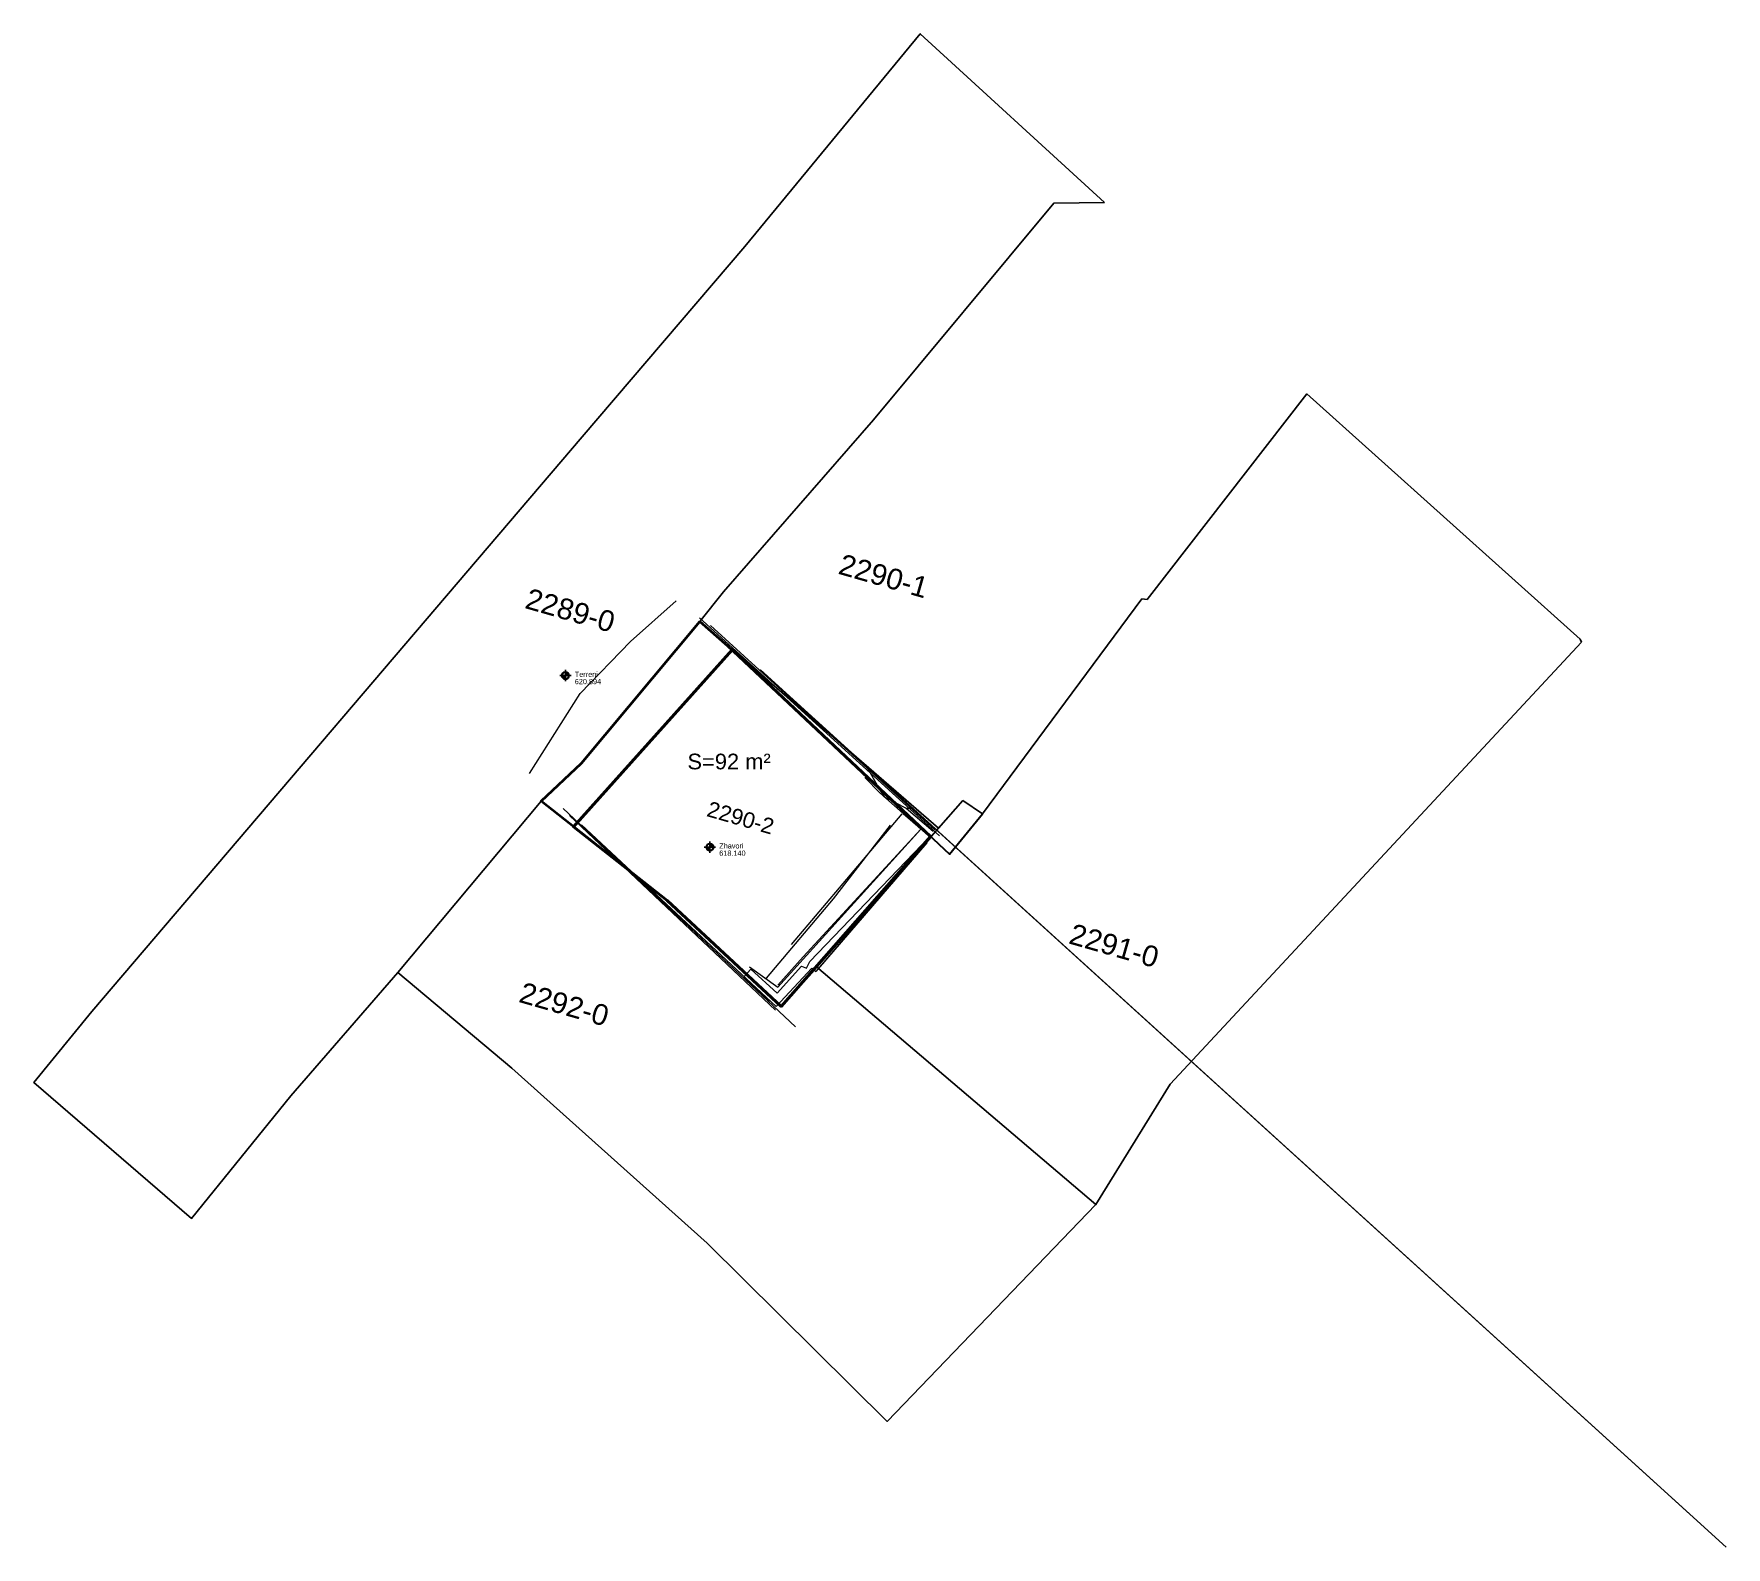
# Model space of a CAD drawing. Header units: metres. Extents: x 7512512.6 to 7512577.4, y 4692056.4 to 4692114.4.
import ezdxf

# ---------------------------------------------------------------- set-up
doc = ezdxf.new("R2010")
doc.units = ezdxf.units.M
for name, color, linetype, lineweight in [('0_Pen_No__20', 1, 'Continuous', 0), ('bodrumi', 170, 'Continuous', 0), ('burimi', 5, 'Continuous', 0), ('burimi mod', 6, 'Continuous', 0), ('germimi vija', 64, 'Continuous', 0), ('objekt', 33, 'Continuous', 0), ('perdhesa', 1, 'Continuous', 0), ('pilotat', 4, 'Continuous', 0), ('trau pilotit', 204, 'Continuous', 0)]:
    doc.layers.add(name, color=color, linetype=linetype, lineweight=lineweight)
doc.layers.add('betoni', color=7, linetype='Continuous', lineweight=0, true_color=0x4d4d4d)
for name, color, linetype in [('Nr Parceles Baze', 7, 'Continuous'), ('parcela', 7, 'Continuous'), ('parcela baze', 7, 'Continuous'), ('Pikat', 7, 'Continuous')]:
    doc.layers.add(name, color=color, linetype=linetype)
doc.styles.get("Standard").update_dxf_attribs({"font": 'arial.ttf'})

msp = doc.modelspace()

# ---------------------------------------------------------------- hatches: boundary and pattern name
at = {"layer": 'Nr Parceles Baze'}
h = msp.add_hatch(color=256, dxfattribs=at)
h.dxf.hatch_style = 1
h.paths.add_polyline_path([(7512532.977, 4692089.896), (7512532.977, 4692089.769), (7512533.104, 4692089.769, 0.414214)])
h.paths.add_polyline_path([(7512532.977, 4692089.769), (7512532.85, 4692089.769, 0.414214), (7512532.977, 4692089.642)])
h = msp.add_hatch(color=256, dxfattribs=at)
h.dxf.hatch_style = 1
h.paths.add_polyline_path([(7512538.511, 4692083.32), (7512538.511, 4692083.193), (7512538.638, 4692083.193, 0.414214)])
h.paths.add_polyline_path([(7512538.511, 4692083.193), (7512538.384, 4692083.193, 0.414214), (7512538.511, 4692083.066)])

# ---------------------------------------------------------------- linework, layer by layer
at = {"layer": '0_Pen_No__20', "lineweight": 40, "flags": 128}
msp.add_lwpolyline([(7512538.122, 4692091.836), (7512539.19, 4692090.911), (7512546.978, 4692083.586), (7512542.592, 4692078.606), (7512541.242, 4692077.086), (7512536.872, 4692081.146), (7512532.042, 4692084.956), (7512533.592, 4692086.406)], close=True, dxfattribs=at)
at = {"layer": 'betoni', "flags": 128}
for points, elevation in [([(7512546.032, 4692084.682), (7512547.06, 4692083.804)], 622.155), ([(7512541.637, 4692079.46), (7512545.883, 4692084.464)], 621.596), ([(7512546.591, 4692083.88), (7512542.088, 4692078.993)], 622.044), ([(7512545.914, 4692084.477), (7512546.942, 4692083.599)], 622.048), ([(7512542.336, 4692078.814), (7512546.942, 4692083.599)], 622.204), ([(7512542.088, 4692078.993), (7512541.117, 4692077.906)], 622.217), ([(7512542.208, 4692078.556), (7512542.336, 4692078.814)], 622.189), ([(7512540.084, 4692078.518), (7512539.806, 4692078.217)], 622.141), ([(7512540.807, 4692077.294), (7512539.806, 4692078.217)], 622.189), ([(7512541.085, 4692077.595), (7512540.084, 4692078.518)], 622.189), ([(7512541.085, 4692077.595), (7512542.021, 4692078.628), (7512542.208, 4692078.556)], 622.189)]:
    msp.add_lwpolyline(points, dxfattribs=dict(at, elevation=elevation))
at = {"layer": 'bodrumi', "flags": 128}
for points, elevation in [([(7512540.444, 4692089.994), (7512577.445, 4692056.364)], 620.409), ([(7512545.215, 4692085.112), (7512544.979, 4692085.471), (7512544.516, 4692086.293)], 619.891), ([(7512541.788, 4692076.304), (7512532.894, 4692084.676)], 620.175), ([(7512545.215, 4692085.112), (7512546.032, 4692084.682), (7512546.288, 4692084.682)], 619.891)]:
    msp.add_lwpolyline(points, dxfattribs=dict(at, elevation=elevation))
at = {"layer": 'burimi', "lineweight": 50, "flags": 128}
msp.add_lwpolyline([(7512541.242, 4692077.086), (7512536.872, 4692081.146), (7512533.284, 4692083.977), (7512539.364, 4692090.761), (7512546.966, 4692083.597)], close=True, dxfattribs=at)
at = {"layer": 'burimi', "elevation": 620.41, "flags": 128}
msp.add_lwpolyline([(7512540.443, 4692089.995), (7512577.443, 4692056.365)], dxfattribs=at)
at = {"layer": 'burimi mod', "lineweight": 30, "flags": 128}
msp.add_lwpolyline([(7512539.19, 4692090.911), (7512547.688, 4692082.918), (7512548.952, 4692084.476)], dxfattribs=at)
at = {"layer": 'germimi vija', "elevation": 621.098, "flags": 128}
msp.add_lwpolyline([(7512531.606, 4692086.018), (7512533.537, 4692089.085), (7512535.468, 4692091.081), (7512537.214, 4692092.633)], dxfattribs=at)
at = {"layer": 'Nr Parceles Baze', "flags": 128}
for points in [[(7512533.195, 4692089.769), (7512532.758, 4692089.769)], [(7512532.977, 4692089.551), (7512532.977, 4692089.987)], [(7512538.511, 4692082.975), (7512538.511, 4692083.411)], [(7512538.729, 4692083.193), (7512538.293, 4692083.193)]]:
    msp.add_lwpolyline(points, dxfattribs=at)
at = {"layer": 'Nr Parceles Baze'}
for centre, radius in [((7512532.977, 4692089.769), 0.144), ((7512532.977, 4692089.769), 0.127), ((7512538.511, 4692083.193), 0.144), ((7512538.511, 4692083.193), 0.127)]:
    msp.add_circle(centre, radius, dxfattribs=at)
at = {"layer": 'objekt', "flags": 128}
for points, elevation in [([(7512547.31, 4692083.633), (7512538.113, 4692091.984)], 623.706), ([(7512541.027, 4692076.942), (7512533.13, 4692084.402)], 628.784), ([(7512546.827, 4692083.364), (7512542.663, 4692078.534)], 624.119)]:
    msp.add_lwpolyline(points, dxfattribs=dict(at, elevation=elevation))
at = {"layer": 'parcela', "flags": 128}
for points in [[(7512553.633, 4692107.904), (7512551.683, 4692107.874), (7512544.782, 4692099.565), (7512539.032, 4692092.976), (7512538.122, 4692091.836), (7512533.592, 4692086.406), (7512532.042, 4692084.956), (7512526.552, 4692078.387), (7512522.461, 4692073.657), (7512518.651, 4692068.967), (7512512.611, 4692074.168), (7512514.832, 4692076.897), (7512533.622, 4692098.916), (7512539.853, 4692106.215), (7512546.573, 4692114.364), (7512553.633, 4692107.904)], [(7512571.902, 4692091.054), (7512556.141, 4692074.106), (7512553.301, 4692069.496), (7512542.592, 4692078.606), (7512548.202, 4692084.976), (7512548.952, 4692084.476), (7512555.062, 4692092.705), (7512555.262, 4692092.685), (7512561.382, 4692100.564), (7512571.852, 4692091.164), (7512571.902, 4692091.054)], [(7512553.301, 4692069.496), (7512545.301, 4692061.187), (7512538.411, 4692068.017), (7512530.921, 4692074.717), (7512526.552, 4692078.387), (7512532.042, 4692084.956), (7512536.872, 4692081.146), (7512541.242, 4692077.086), (7512542.592, 4692078.606), (7512553.301, 4692069.496)]]:
    msp.add_lwpolyline(points, dxfattribs=at)
at = {"layer": 'parcela baze', "flags": 128}
msp.add_lwpolyline([(7512548.202, 4692084.976), (7512542.592, 4692078.606), (7512541.242, 4692077.086), (7512536.872, 4692081.146), (7512532.042, 4692084.956), (7512533.592, 4692086.406), (7512538.122, 4692091.836), (7512547.27, 4692083.92), (7512548.202, 4692084.976)], dxfattribs=at)
at = {"layer": 'perdhesa', "flags": 128}
for points, elevation in [([(7512538.54, 4692091.682), (7512547.133, 4692083.859)], 624.09), ([(7512533.593, 4692084.053), (7512541.05, 4692077.088)], 623.06), ([(7512546.779, 4692083.376), (7512542.566, 4692078.432)], 623.741), ([(7512542.421, 4692078.556), (7512541.05, 4692077.088)], 623.557), ([(7512542.421, 4692078.556), (7512542.566, 4692078.432)], 623.557)]:
    msp.add_lwpolyline(points, dxfattribs=dict(at, elevation=elevation))
at = {"layer": 'pilotat', "elevation": 620.096, "flags": 128}
msp.add_lwpolyline([(7512540.681, 4692078.17), (7512543.249, 4692081.215), (7512545.436, 4692084.039)], dxfattribs=at)
at = {"layer": 'trau pilotit', "flags": 128}
for points, elevation in [([(7512544.446, 4692085.866), (7512545.027, 4692085.281), (7512546.591, 4692083.88)], 621.875), ([(7512540.026, 4692078.607), (7512541.115, 4692077.829), (7512546.591, 4692083.88)], 621.792)]:
    msp.add_lwpolyline(points, dxfattribs=dict(at, elevation=elevation))

# ---------------------------------------------------------------- texts
at = {"layer": 'Nr Parceles Baze'}
for s, height, p in [('2290-1', 0.8, (7512543.387, 4692093.68)), ('2289-0', 0.8, (7512531.381, 4692092.364)), ('2290-2', 0.6, (7512538.352, 4692084.39)), ('2291-0', 0.8, (7512552.218, 4692079.513)), ('2292-0', 0.8, (7512531.149, 4692077.268))]:
    msp.add_text(s, height=height, rotation=344.03898, dxfattribs=at).set_placement(p)
for s, p in [('Terreni', (7512533.335, 4692089.718)), ('620.894', (7512533.334, 4692089.439)), ('Zhavori', (7512538.869, 4692083.142)), ('618.140', (7512538.869, 4692082.863))]:
    msp.add_text(s, height=0.2, dxfattribs=at).set_placement(p)
at = {"layer": 'Pikat', "insert": (7512537.651, 4692086.167), "char_height": 0.6, "attachment_point": 7}
msp.add_mtext('S=92 m²', dxfattribs=at)

doc.saveas('drawing.dxf')
